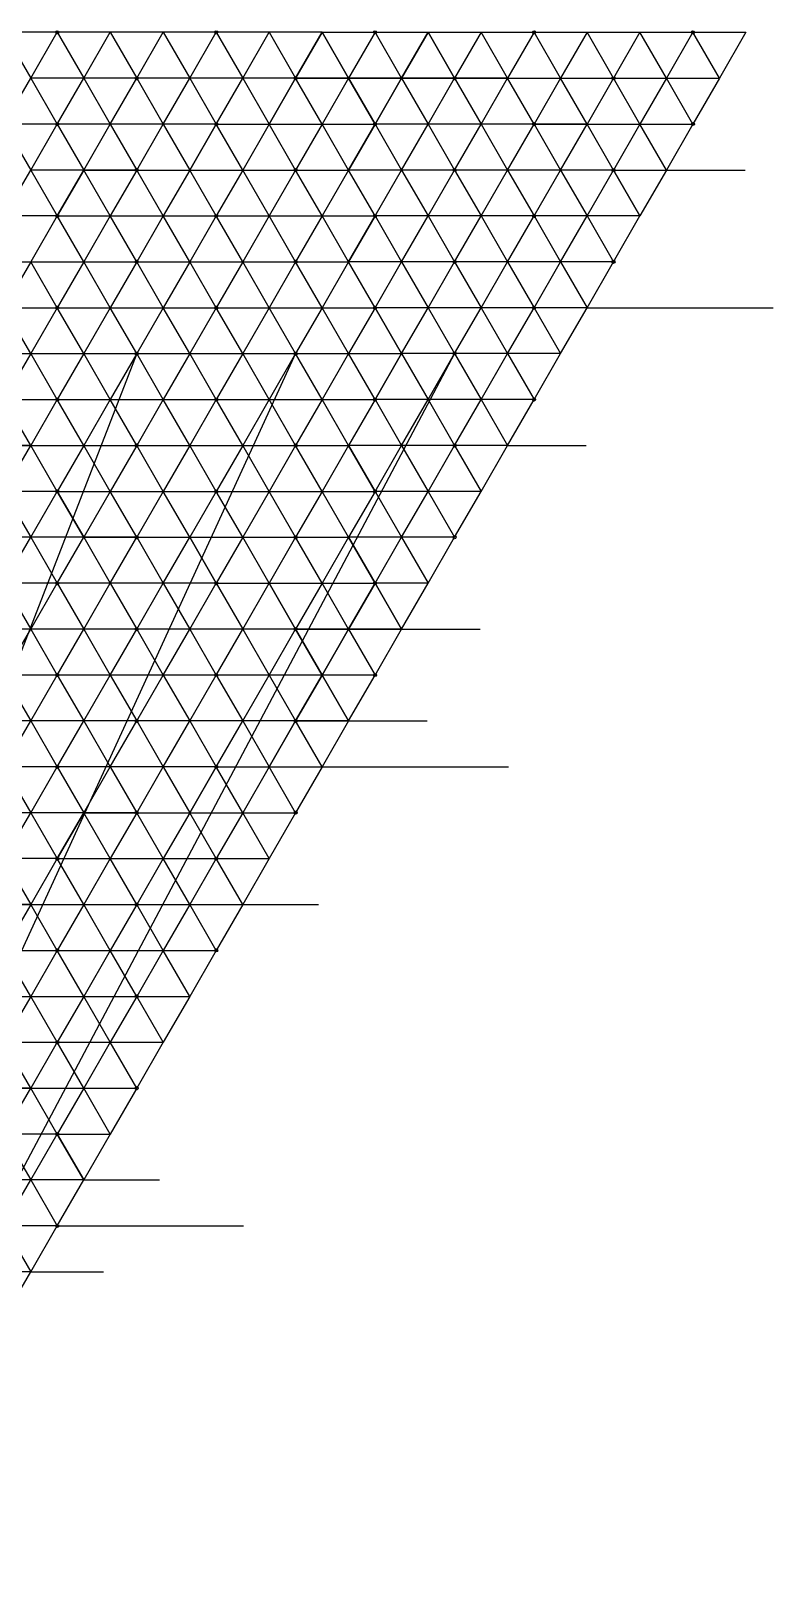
# Model space of a CAD drawing. Header units: inches. Extents: x -9 to 1883, y -44 to 1855.
# Drawn here: x 1640 to 1883, y 294 to 797 of the extents above; entities that cross this region are included whole.
import ezdxf

# ---------------------------------------------------------------- set-up
doc = ezdxf.new("R2010")
doc.units = ezdxf.units.IN
doc.header["$MEASUREMENT"] = 0
doc.layers.add('n49', color=7, linetype='Continuous')

msp = doc.modelspace()

# ---------------------------------------------------------------- linework, layer by layer
at = {"color": 3}
for p, q in [((1848.09, 751.69), (1873.78, 751.69)), ((1796.13, 661.69), (1821.81, 661.69)), ((1761.49, 601.69), (1787.17, 601.69)), ((1744.17, 571.69), (1769.85, 571.69)), ((1709.53, 511.69), (1734.33, 511.69)), ((1657.57, 421.69), (1682.37, 421.69)), ((1640.24, 391.69), (1663.99, 391.69))]:
    msp.add_line(p, q, dxfattribs=at)
at = {"color": 1}
for p, q in [((1822.11, 706.69), (1882.99, 706.69)), ((1735.51, 556.69), (1796.39, 556.69)), ((1648.91, 406.69), (1709.79, 406.69))]:
    msp.add_line(p, q, dxfattribs=at)
for points in [[(1648.91, 796.69), (1631.58, 796.69), (1640.24, 781.69)], [(1648.91, 796.69), (1657.57, 781.69), (1640.24, 781.69)], [(1648.91, 796.69), (1657.57, 781.69), (1666.23, 796.69)], [(1674.89, 781.69), (1657.57, 781.69), (1666.23, 796.69)], [(1674.89, 781.69), (1683.55, 796.69), (1666.23, 796.69)], [(1674.89, 781.69), (1683.55, 796.69), (1692.21, 781.69)], [(1700.87, 796.69), (1683.55, 796.69), (1692.21, 781.69)], [(1700.87, 796.69), (1709.53, 781.69), (1692.21, 781.69)], [(1700.87, 796.69), (1709.53, 781.69), (1718.19, 796.69)], [(1726.85, 781.69), (1709.53, 781.69), (1718.19, 796.69)], [(1726.85, 781.69), (1735.51, 796.69), (1718.19, 796.69)], [(1726.85, 781.69), (1735.51, 796.69), (1744.17, 781.69)], [(1726.85, 781.69), (1744.17, 781.69), (1735.51, 796.69)], [(1752.83, 796.69), (1744.17, 781.69), (1735.51, 796.69)], [(1752.83, 796.69), (1744.17, 781.69), (1761.49, 781.69)], [(1752.83, 796.69), (1770.15, 796.69), (1761.49, 781.69)], [(1778.81, 781.69), (1761.49, 781.69), (1770.15, 796.69)], [(1778.81, 781.69), (1770.15, 796.69), (1761.49, 781.69)], [(1778.81, 781.69), (1770.15, 796.69), (1787.47, 796.69)], [(1778.81, 781.69), (1796.13, 781.69), (1787.47, 796.69)], [(1804.79, 796.69), (1796.13, 781.69), (1787.47, 796.69)], [(1804.79, 796.69), (1796.13, 781.69), (1813.45, 781.69)], [(1804.79, 796.69), (1822.11, 796.69), (1813.45, 781.69)], [(1830.77, 781.69), (1822.11, 796.69), (1813.45, 781.69)], [(1830.77, 781.69), (1822.11, 796.69), (1839.43, 796.69)], [(1830.77, 781.69), (1848.09, 781.69), (1839.43, 796.69)], [(1856.75, 796.69), (1848.09, 781.69), (1839.43, 796.69)], [(1856.75, 796.69), (1848.09, 781.69), (1865.41, 781.69)], [(1856.75, 796.69), (1874.07, 796.69), (1865.41, 781.69)], [(1648.91, 766.69), (1631.58, 766.69), (1640.24, 781.69)], [(1648.91, 766.69), (1657.57, 781.69), (1640.24, 781.69)], [(1648.91, 766.69), (1657.57, 781.69), (1666.23, 766.69)], [(1674.89, 781.69), (1657.57, 781.69), (1666.23, 766.69)], [(1674.89, 781.69), (1683.55, 766.69), (1666.23, 766.69)], [(1674.89, 781.69), (1683.55, 766.69), (1692.21, 781.69)], [(1700.87, 766.69), (1683.55, 766.69), (1692.21, 781.69)], [(1700.87, 766.69), (1709.53, 781.69), (1692.21, 781.69)], [(1726.85, 781.69), (1709.53, 781.69), (1718.19, 766.69)], [(1726.85, 781.69), (1718.19, 766.69), (1735.51, 766.69)], [(1726.85, 781.69), (1744.17, 781.69), (1735.51, 766.69)], [(1752.83, 766.69), (1744.17, 781.69), (1735.51, 766.69)], [(1752.83, 766.69), (1761.49, 781.69), (1744.17, 781.69)], [(1752.83, 766.69), (1744.17, 781.69), (1761.49, 781.69)], [(1752.83, 766.69), (1761.49, 781.69), (1770.15, 766.69)], [(1778.81, 781.69), (1761.49, 781.69), (1770.15, 766.69)], [(1778.81, 781.69), (1787.47, 766.69), (1770.15, 766.69)], [(1778.81, 781.69), (1787.47, 766.69), (1796.13, 781.69)], [(1804.79, 766.69), (1796.13, 781.69), (1813.45, 781.69)], [(1804.79, 766.69), (1822.11, 766.69), (1813.45, 781.69)], [(1830.77, 781.69), (1822.11, 766.69), (1813.45, 781.69)], [(1830.77, 781.69), (1822.11, 766.69), (1839.43, 766.69)], [(1830.77, 781.69), (1848.09, 781.69), (1839.43, 766.69)], [(1856.75, 766.69), (1848.09, 781.69), (1839.43, 766.69)], [(1856.75, 766.69), (1848.09, 781.69), (1865.41, 781.69)], [(1648.91, 766.69), (1631.58, 766.69), (1640.24, 751.69)], [(1648.91, 766.69), (1657.57, 751.69), (1640.24, 751.69)], [(1648.91, 766.69), (1657.57, 751.69), (1666.23, 766.69)], [(1674.89, 751.69), (1657.57, 751.69), (1666.23, 766.69)], [(1674.89, 751.69), (1683.55, 766.69), (1666.23, 766.69)], [(1700.87, 766.69), (1683.55, 766.69), (1692.21, 751.69)], [(1700.87, 766.69), (1692.21, 751.69), (1709.53, 751.69)], [(1700.87, 766.69), (1718.19, 766.69), (1709.53, 751.69)], [(1726.85, 751.69), (1718.19, 766.69), (1709.53, 751.69)], [(1726.85, 751.69), (1718.19, 766.69), (1735.51, 766.69)], [(1726.85, 751.69), (1744.17, 751.69), (1735.51, 766.69)], [(1752.83, 766.69), (1744.17, 751.69), (1735.51, 766.69)], [(1752.83, 766.69), (1761.49, 751.69), (1744.17, 751.69)], [(1752.83, 766.69), (1761.49, 751.69), (1770.15, 766.69)], [(1778.81, 751.69), (1761.49, 751.69), (1770.15, 766.69)], [(1778.81, 751.69), (1787.47, 766.69), (1770.15, 766.69)], [(1778.81, 751.69), (1787.47, 766.69), (1796.13, 751.69)], [(1804.79, 766.69), (1787.47, 766.69), (1796.13, 751.69)], [(1804.79, 766.69), (1813.45, 751.69), (1796.13, 751.69)], [(1804.79, 766.69), (1813.45, 751.69), (1822.11, 766.69)], [(1830.77, 751.69), (1822.11, 766.69), (1839.43, 766.69)], [(1830.77, 751.69), (1848.09, 751.69), (1839.43, 766.69)], [(1856.75, 766.69), (1848.09, 751.69), (1839.43, 766.69)], [(1648.91, 736.69), (1631.58, 736.69), (1640.24, 751.69)], [(1648.91, 736.69), (1657.57, 751.69), (1640.24, 751.69)], [(1648.91, 736.69), (1666.23, 736.69), (1657.57, 751.69)], [(1674.89, 751.69), (1666.23, 736.69), (1657.57, 751.69)], [(1674.89, 751.69), (1666.23, 736.69), (1683.55, 736.69)], [(1674.89, 751.69), (1692.21, 751.69), (1683.55, 736.69)], [(1700.87, 736.69), (1692.21, 751.69), (1683.55, 736.69)], [(1700.87, 736.69), (1692.21, 751.69), (1709.53, 751.69)], [(1700.87, 736.69), (1718.19, 736.69), (1709.53, 751.69)], [(1726.85, 751.69), (1718.19, 736.69), (1709.53, 751.69)], [(1726.85, 751.69), (1718.19, 736.69), (1735.51, 736.69)], [(1726.85, 751.69), (1744.17, 751.69), (1735.51, 736.69)], [(1752.83, 736.69), (1744.17, 751.69), (1735.51, 736.69)], [(1752.83, 736.69), (1761.49, 751.69), (1770.15, 736.69)], [(1778.81, 751.69), (1761.49, 751.69), (1770.15, 736.69)], [(1778.81, 751.69), (1787.47, 736.69), (1770.15, 736.69)], [(1778.81, 751.69), (1787.47, 736.69), (1796.13, 751.69)], [(1804.79, 736.69), (1787.47, 736.69), (1796.13, 751.69)], [(1804.79, 736.69), (1813.45, 751.69), (1796.13, 751.69)], [(1804.79, 736.69), (1813.45, 751.69), (1822.11, 736.69)], [(1830.77, 751.69), (1813.45, 751.69), (1822.11, 736.69)], [(1830.77, 751.69), (1839.43, 736.69), (1822.11, 736.69)], [(1830.77, 751.69), (1848.09, 751.69), (1839.43, 736.69)], [(1648.91, 736.69), (1640.24, 721.69), (1657.57, 721.69)], [(1648.91, 736.69), (1666.23, 736.69), (1657.57, 721.69)], [(1674.89, 721.69), (1666.23, 736.69), (1657.57, 721.69)], [(1674.89, 721.69), (1666.23, 736.69), (1683.55, 736.69)], [(1674.89, 721.69), (1692.21, 721.69), (1683.55, 736.69)], [(1700.87, 736.69), (1692.21, 721.69), (1683.55, 736.69)], [(1700.87, 736.69), (1692.21, 721.69), (1709.53, 721.69)], [(1700.87, 736.69), (1718.19, 736.69), (1709.53, 721.69)], [(1726.85, 721.69), (1718.19, 736.69), (1709.53, 721.69)], [(1726.85, 721.69), (1718.19, 736.69), (1735.51, 736.69)], [(1726.85, 721.69), (1744.17, 721.69), (1735.51, 736.69)], [(1752.83, 736.69), (1744.17, 721.69), (1735.51, 736.69)], [(1752.83, 736.69), (1761.49, 721.69), (1744.17, 721.69)], [(1752.83, 736.69), (1761.49, 721.69), (1770.15, 736.69)], [(1778.81, 721.69), (1761.49, 721.69), (1770.15, 736.69)], [(1778.81, 721.69), (1787.47, 736.69), (1770.15, 736.69)], [(1778.81, 721.69), (1787.47, 736.69), (1796.13, 721.69)], [(1804.79, 736.69), (1787.47, 736.69), (1796.13, 721.69)], [(1804.79, 736.69), (1813.45, 721.69), (1796.13, 721.69)], [(1804.79, 736.69), (1813.45, 721.69), (1822.11, 736.69)], [(1830.77, 721.69), (1813.45, 721.69), (1822.11, 736.69)], [(1830.77, 721.69), (1839.43, 736.69), (1822.11, 736.69)], [(1622.92, 721.69), (1640.24, 721.69), (1631.58, 706.69)], [(1648.91, 706.69), (1640.24, 721.69), (1631.58, 706.69)], [(1648.91, 706.69), (1640.24, 721.69), (1657.57, 721.69)], [(1648.91, 706.69), (1666.23, 706.69), (1657.57, 721.69)], [(1674.89, 721.69), (1666.23, 706.69), (1657.57, 721.69)], [(1674.89, 721.69), (1666.23, 706.69), (1683.55, 706.69)], [(1674.89, 721.69), (1692.21, 721.69), (1683.55, 706.69)], [(1700.87, 706.69), (1692.21, 721.69), (1683.55, 706.69)], [(1700.87, 706.69), (1692.21, 721.69), (1709.53, 721.69)], [(1700.87, 706.69), (1718.19, 706.69), (1709.53, 721.69)], [(1726.85, 721.69), (1718.19, 706.69), (1709.53, 721.69)], [(1726.85, 721.69), (1718.19, 706.69), (1735.51, 706.69)], [(1726.85, 721.69), (1744.17, 721.69), (1735.51, 706.69)], [(1752.83, 706.69), (1744.17, 721.69), (1735.51, 706.69)], [(1752.83, 706.69), (1761.49, 721.69), (1770.15, 706.69)], [(1778.81, 721.69), (1761.49, 721.69), (1770.15, 706.69)], [(1778.81, 721.69), (1787.47, 706.69), (1770.15, 706.69)], [(1778.81, 721.69), (1787.47, 706.69), (1796.13, 721.69)], [(1804.79, 706.69), (1787.47, 706.69), (1796.13, 721.69)], [(1804.79, 706.69), (1813.45, 721.69), (1796.13, 721.69)], [(1804.79, 706.69), (1813.45, 721.69), (1822.11, 706.69)], [(1830.77, 721.69), (1813.45, 721.69), (1822.11, 706.69)], [(1622.92, 691.69), (1640.24, 691.69), (1631.58, 706.69)], [(1648.91, 706.69), (1640.24, 691.69), (1631.58, 706.69)], [(1648.91, 706.69), (1640.24, 691.69), (1657.57, 691.69)], [(1648.91, 706.69), (1666.23, 706.69), (1657.57, 691.69)], [(1674.89, 691.69), (1666.23, 706.69), (1657.57, 691.69)], [(1674.89, 691.69), (1666.23, 706.69), (1683.55, 706.69)], [(1674.89, 691.69), (1692.21, 691.69), (1683.55, 706.69)], [(1700.87, 706.69), (1692.21, 691.69), (1683.55, 706.69)], [(1700.87, 706.69), (1692.21, 691.69), (1709.53, 691.69)], [(1700.87, 706.69), (1718.19, 706.69), (1709.53, 691.69)], [(1726.85, 691.69), (1718.19, 706.69), (1709.53, 691.69)], [(1726.85, 691.69), (1718.19, 706.69), (1735.51, 706.69)], [(1726.85, 691.69), (1744.17, 691.69), (1735.51, 706.69)], [(1752.83, 706.69), (1744.17, 691.69), (1735.51, 706.69)], [(1752.83, 706.69), (1744.17, 691.69), (1761.49, 691.69)], [(1752.83, 706.69), (1761.49, 691.69), (1770.15, 706.69)], [(1778.81, 691.69), (1761.49, 691.69), (1770.15, 706.69)], [(1778.81, 691.69), (1787.47, 706.69), (1770.15, 706.69)], [(1778.81, 691.69), (1787.47, 706.69), (1796.13, 691.69)], [(1804.79, 706.69), (1787.47, 706.69), (1796.13, 691.69)], [(1804.79, 706.69), (1813.45, 691.69), (1796.13, 691.69)], [(1804.79, 706.69), (1813.45, 691.69), (1822.11, 706.69)], [(1622.92, 691.69), (1640.24, 691.69), (1631.58, 676.69)], [(1648.91, 676.69), (1640.24, 691.69), (1631.58, 676.69)], [(1648.91, 676.69), (1640.24, 691.69), (1657.57, 691.69)], [(1648.91, 676.69), (1666.23, 676.69), (1657.57, 691.69)], [(1674.89, 691.69), (1666.23, 676.69), (1657.57, 691.69)], [(1674.89, 691.69), (1666.23, 676.69), (1683.55, 676.69)], [(1674.89, 691.69), (1692.21, 691.69), (1683.55, 676.69)], [(1700.87, 676.69), (1692.21, 691.69), (1683.55, 676.69)], [(1700.87, 676.69), (1692.21, 691.69), (1709.53, 691.69)], [(1700.87, 676.69), (1718.19, 676.69), (1709.53, 691.69)], [(1726.85, 691.69), (1718.19, 676.69), (1709.53, 691.69)], [(1726.85, 691.69), (1718.19, 676.69), (1735.51, 676.69)], [(1726.85, 691.69), (1744.17, 691.69), (1735.51, 676.69)], [(1752.83, 676.69), (1744.17, 691.69), (1735.51, 676.69)], [(1752.83, 676.69), (1744.17, 691.69), (1761.49, 691.69)], [(1752.83, 676.69), (1761.49, 691.69), (1770.15, 676.69)], [(1778.81, 691.69), (1761.49, 691.69), (1770.15, 676.69)], [(1778.81, 691.69), (1787.47, 676.69), (1770.15, 676.69)], [(1778.81, 691.69), (1787.47, 676.69), (1796.13, 691.69)], [(1804.79, 676.69), (1787.47, 676.69), (1796.13, 691.69)], [(1804.79, 676.69), (1813.45, 691.69), (1796.13, 691.69)], [(1622.92, 661.69), (1640.24, 661.69), (1631.58, 676.69)], [(1648.91, 676.69), (1640.24, 661.69), (1631.58, 676.69)], [(1648.91, 676.69), (1640.24, 661.69), (1657.57, 661.69)], [(1648.91, 676.69), (1666.23, 676.69), (1657.57, 661.69)], [(1674.89, 661.69), (1666.23, 676.69), (1657.57, 661.69)], [(1674.89, 661.69), (1666.23, 676.69), (1683.55, 676.69)], [(1674.89, 661.69), (1692.21, 661.69), (1683.55, 676.69)], [(1700.87, 676.69), (1692.21, 661.69), (1683.55, 676.69)], [(1700.87, 676.69), (1692.21, 661.69), (1709.53, 661.69)], [(1700.87, 676.69), (1718.19, 676.69), (1709.53, 661.69)], [(1726.85, 661.69), (1718.19, 676.69), (1709.53, 661.69)], [(1726.85, 661.69), (1718.19, 676.69), (1735.51, 676.69)], [(1726.85, 661.69), (1744.17, 661.69), (1735.51, 676.69)], [(1752.83, 676.69), (1744.17, 661.69), (1735.51, 676.69)], [(1752.83, 676.69), (1761.49, 661.69), (1770.15, 676.69)], [(1778.81, 661.69), (1761.49, 661.69), (1770.15, 676.69)], [(1778.81, 661.69), (1787.47, 676.69), (1770.15, 676.69)], [(1778.81, 661.69), (1787.47, 676.69), (1796.13, 661.69)], [(1804.79, 676.69), (1787.47, 676.69), (1796.13, 661.69)], [(1622.92, 661.69), (1631.58, 646.69), (1640.24, 661.69)], [(1648.91, 646.69), (1640.24, 661.69), (1657.57, 661.69)], [(1648.91, 646.69), (1666.23, 646.69), (1657.57, 661.69)], [(1674.89, 661.69), (1666.23, 646.69), (1657.57, 661.69)], [(1674.89, 661.69), (1666.23, 646.69), (1683.55, 646.69)], [(1674.89, 661.69), (1692.21, 661.69), (1683.55, 646.69)], [(1700.87, 646.69), (1692.21, 661.69), (1683.55, 646.69)], [(1700.87, 646.69), (1692.21, 661.69), (1709.53, 661.69)], [(1700.87, 646.69), (1718.19, 646.69), (1709.53, 661.69)], [(1726.85, 661.69), (1718.19, 646.69), (1709.53, 661.69)], [(1726.85, 661.69), (1718.19, 646.69), (1735.51, 646.69)], [(1726.85, 661.69), (1744.17, 661.69), (1735.51, 646.69)], [(1752.83, 646.69), (1744.17, 661.69), (1735.51, 646.69)], [(1752.83, 646.69), (1761.49, 661.69), (1744.17, 661.69)], [(1752.83, 646.69), (1761.49, 661.69), (1770.15, 646.69)], [(1778.81, 661.69), (1761.49, 661.69), (1770.15, 646.69)], [(1778.81, 661.69), (1787.47, 646.69), (1770.15, 646.69)], [(1778.81, 661.69), (1787.47, 646.69), (1796.13, 661.69)], [(1622.92, 631.69), (1631.58, 646.69), (1640.24, 631.69)], [(1648.91, 646.69), (1631.58, 646.69), (1640.24, 631.69)], [(1648.91, 646.69), (1657.57, 631.69), (1640.24, 631.69)], [(1648.91, 646.69), (1666.23, 646.69), (1657.57, 631.69)], [(1674.89, 631.69), (1666.23, 646.69), (1657.57, 631.69)], [(1674.89, 631.69), (1666.23, 646.69), (1683.55, 646.69)], [(1674.89, 631.69), (1692.21, 631.69), (1683.55, 646.69)], [(1700.87, 646.69), (1692.21, 631.69), (1683.55, 646.69)], [(1700.87, 646.69), (1692.21, 631.69), (1709.53, 631.69)], [(1700.87, 646.69), (1718.19, 646.69), (1709.53, 631.69)], [(1726.85, 631.69), (1718.19, 646.69), (1709.53, 631.69)], [(1726.85, 631.69), (1718.19, 646.69), (1735.51, 646.69)], [(1726.85, 631.69), (1744.17, 631.69), (1735.51, 646.69)], [(1752.83, 646.69), (1744.17, 631.69), (1735.51, 646.69)], [(1752.83, 646.69), (1761.49, 631.69), (1770.15, 646.69)], [(1778.81, 631.69), (1761.49, 631.69), (1770.15, 646.69)], [(1778.81, 631.69), (1787.47, 646.69), (1770.15, 646.69)], [(1622.92, 631.69), (1631.58, 616.69), (1640.24, 631.69)], [(1648.91, 616.69), (1631.58, 616.69), (1640.24, 631.69)], [(1648.91, 616.69), (1657.57, 631.69), (1640.24, 631.69)], [(1648.91, 616.69), (1657.57, 631.69), (1666.23, 616.69)], [(1674.89, 631.69), (1657.57, 631.69), (1666.23, 616.69)], [(1674.89, 631.69), (1683.55, 616.69), (1666.23, 616.69)], [(1700.87, 616.69), (1683.55, 616.69), (1692.21, 631.69)], [(1700.87, 616.69), (1692.21, 631.69), (1709.53, 631.69)], [(1700.87, 616.69), (1718.19, 616.69), (1709.53, 631.69)], [(1726.85, 631.69), (1718.19, 616.69), (1709.53, 631.69)], [(1726.85, 631.69), (1718.19, 616.69), (1735.51, 616.69)], [(1726.85, 631.69), (1744.17, 631.69), (1735.51, 616.69)], [(1752.83, 616.69), (1744.17, 631.69), (1735.51, 616.69)], [(1752.83, 616.69), (1761.49, 631.69), (1744.17, 631.69)], [(1752.83, 616.69), (1761.49, 631.69), (1770.15, 616.69)], [(1778.81, 631.69), (1761.49, 631.69), (1770.15, 616.69)], [(1622.92, 601.69), (1631.58, 616.69), (1640.24, 601.69)], [(1648.91, 616.69), (1631.58, 616.69), (1640.24, 601.69)], [(1648.91, 616.69), (1657.57, 601.69), (1640.24, 601.69)], [(1648.91, 616.69), (1657.57, 601.69), (1666.23, 616.69)], [(1674.89, 601.69), (1657.57, 601.69), (1666.23, 616.69)], [(1674.89, 601.69), (1683.55, 616.69), (1666.23, 616.69)], [(1674.89, 601.69), (1683.55, 616.69), (1692.21, 601.69)], [(1700.87, 616.69), (1683.55, 616.69), (1692.21, 601.69)], [(1700.87, 616.69), (1709.53, 601.69), (1692.21, 601.69)], [(1726.85, 601.69), (1709.53, 601.69), (1718.19, 616.69)], [(1726.85, 601.69), (1718.19, 616.69), (1735.51, 616.69)], [(1726.85, 601.69), (1744.17, 601.69), (1735.51, 616.69)], [(1752.83, 616.69), (1744.17, 601.69), (1735.51, 616.69)], [(1752.83, 616.69), (1761.49, 601.69), (1744.17, 601.69)], [(1752.83, 616.69), (1744.17, 601.69), (1761.49, 601.69)], [(1752.83, 616.69), (1761.49, 601.69), (1770.15, 616.69)], [(1622.92, 601.69), (1631.58, 586.69), (1640.24, 601.69)], [(1648.91, 586.69), (1631.58, 586.69), (1640.24, 601.69)], [(1648.91, 586.69), (1657.57, 601.69), (1640.24, 601.69)], [(1648.91, 586.69), (1657.57, 601.69), (1666.23, 586.69)], [(1674.89, 601.69), (1657.57, 601.69), (1666.23, 586.69)], [(1674.89, 601.69), (1683.55, 586.69), (1666.23, 586.69)], [(1674.89, 601.69), (1683.55, 586.69), (1692.21, 601.69)], [(1700.87, 586.69), (1683.55, 586.69), (1692.21, 601.69)], [(1700.87, 586.69), (1709.53, 601.69), (1692.21, 601.69)], [(1700.87, 586.69), (1709.53, 601.69), (1718.19, 586.69)], [(1726.85, 601.69), (1709.53, 601.69), (1718.19, 586.69)], [(1726.85, 601.69), (1735.51, 586.69), (1718.19, 586.69)], [(1726.85, 601.69), (1735.51, 586.69), (1744.17, 601.69)], [(1726.85, 601.69), (1744.17, 601.69), (1735.51, 586.69)], [(1752.83, 586.69), (1735.51, 586.69), (1744.17, 601.69)], [(1752.83, 586.69), (1761.49, 601.69), (1744.17, 601.69)], [(1622.92, 571.69), (1631.58, 586.69), (1640.24, 571.69)], [(1648.91, 586.69), (1631.58, 586.69), (1640.24, 571.69)], [(1648.91, 586.69), (1657.57, 571.69), (1640.24, 571.69)], [(1648.91, 586.69), (1657.57, 571.69), (1666.23, 586.69)], [(1674.89, 571.69), (1657.57, 571.69), (1666.23, 586.69)], [(1674.89, 571.69), (1683.55, 586.69), (1666.23, 586.69)], [(1674.89, 571.69), (1683.55, 586.69), (1692.21, 571.69)], [(1700.87, 586.69), (1683.55, 586.69), (1692.21, 571.69)], [(1700.87, 586.69), (1709.53, 571.69), (1692.21, 571.69)], [(1700.87, 586.69), (1709.53, 571.69), (1718.19, 586.69)], [(1726.85, 571.69), (1709.53, 571.69), (1718.19, 586.69)], [(1726.85, 571.69), (1735.51, 586.69), (1718.19, 586.69)], [(1726.85, 571.69), (1735.51, 586.69), (1744.17, 571.69)], [(1726.85, 571.69), (1744.17, 571.69), (1735.51, 586.69)], [(1752.83, 586.69), (1735.51, 586.69), (1744.17, 571.69)], [(1622.92, 571.69), (1631.58, 556.69), (1640.24, 571.69)], [(1648.91, 556.69), (1631.58, 556.69), (1640.24, 571.69)], [(1648.91, 556.69), (1657.57, 571.69), (1640.24, 571.69)], [(1648.91, 556.69), (1657.57, 571.69), (1666.23, 556.69)], [(1674.89, 571.69), (1657.57, 571.69), (1666.23, 556.69)], [(1674.89, 571.69), (1683.55, 556.69), (1666.23, 556.69)], [(1674.89, 571.69), (1683.55, 556.69), (1692.21, 571.69)], [(1700.87, 556.69), (1683.55, 556.69), (1692.21, 571.69)], [(1700.87, 556.69), (1709.53, 571.69), (1692.21, 571.69)], [(1726.85, 571.69), (1709.53, 571.69), (1718.19, 556.69)], [(1726.85, 571.69), (1718.19, 556.69), (1735.51, 556.69)], [(1726.85, 571.69), (1744.17, 571.69), (1735.51, 556.69)], [(1622.92, 541.69), (1631.58, 556.69), (1640.24, 541.69)], [(1648.91, 556.69), (1631.58, 556.69), (1640.24, 541.69)], [(1648.91, 556.69), (1657.57, 541.69), (1640.24, 541.69)], [(1648.91, 556.69), (1657.57, 541.69), (1666.23, 556.69)], [(1674.89, 541.69), (1657.57, 541.69), (1666.23, 556.69)], [(1674.89, 541.69), (1683.55, 556.69), (1666.23, 556.69)], [(1700.87, 556.69), (1683.55, 556.69), (1692.21, 541.69)], [(1700.87, 556.69), (1692.21, 541.69), (1709.53, 541.69)], [(1700.87, 556.69), (1718.19, 556.69), (1709.53, 541.69)], [(1726.85, 541.69), (1718.19, 556.69), (1709.53, 541.69)], [(1726.85, 541.69), (1718.19, 556.69), (1735.51, 556.69)], [(1622.92, 541.69), (1631.58, 526.69), (1640.24, 541.69)], [(1648.91, 526.69), (1631.58, 526.69), (1640.24, 541.69)], [(1648.91, 526.69), (1657.57, 541.69), (1640.24, 541.69)], [(1648.91, 526.69), (1666.23, 526.69), (1657.57, 541.69)], [(1674.89, 541.69), (1666.23, 526.69), (1657.57, 541.69)], [(1674.89, 541.69), (1666.23, 526.69), (1683.55, 526.69)], [(1674.89, 541.69), (1692.21, 541.69), (1683.55, 526.69)], [(1700.87, 526.69), (1692.21, 541.69), (1683.55, 526.69)], [(1700.87, 526.69), (1692.21, 541.69), (1709.53, 541.69)], [(1700.87, 526.69), (1718.19, 526.69), (1709.53, 541.69)], [(1726.85, 541.69), (1718.19, 526.69), (1709.53, 541.69)], [(1622.92, 511.69), (1631.58, 526.69), (1640.24, 511.69)], [(1648.91, 526.69), (1640.24, 511.69), (1657.57, 511.69)], [(1648.91, 526.69), (1666.23, 526.69), (1657.57, 511.69)], [(1674.89, 511.69), (1666.23, 526.69), (1657.57, 511.69)], [(1674.89, 511.69), (1666.23, 526.69), (1683.55, 526.69)], [(1674.89, 511.69), (1692.21, 511.69), (1683.55, 526.69)], [(1700.87, 526.69), (1692.21, 511.69), (1683.55, 526.69)], [(1700.87, 526.69), (1692.21, 511.69), (1709.53, 511.69)], [(1700.87, 526.69), (1718.19, 526.69), (1709.53, 511.69)], [(1622.92, 511.69), (1640.24, 511.69), (1631.58, 496.69)], [(1648.91, 496.69), (1640.24, 511.69), (1631.58, 496.69)], [(1648.91, 496.69), (1640.24, 511.69), (1657.57, 511.69)], [(1648.91, 496.69), (1666.23, 496.69), (1657.57, 511.69)], [(1674.89, 511.69), (1666.23, 496.69), (1657.57, 511.69)], [(1674.89, 511.69), (1666.23, 496.69), (1683.55, 496.69)], [(1674.89, 511.69), (1692.21, 511.69), (1683.55, 496.69)], [(1700.87, 496.69), (1692.21, 511.69), (1683.55, 496.69)], [(1700.87, 496.69), (1692.21, 511.69), (1709.53, 511.69)], [(1622.92, 481.69), (1640.24, 481.69), (1631.58, 496.69)], [(1648.91, 496.69), (1640.24, 481.69), (1631.58, 496.69)], [(1648.91, 496.69), (1640.24, 481.69), (1657.57, 481.69)], [(1648.91, 496.69), (1666.23, 496.69), (1657.57, 481.69)], [(1674.89, 481.69), (1666.23, 496.69), (1657.57, 481.69)], [(1674.89, 481.69), (1666.23, 496.69), (1683.55, 496.69)], [(1674.89, 481.69), (1692.21, 481.69), (1683.55, 496.69)], [(1700.87, 496.69), (1692.21, 481.69), (1683.55, 496.69)], [(1622.92, 481.69), (1640.24, 481.69), (1631.58, 466.69)], [(1648.91, 466.69), (1640.24, 481.69), (1631.58, 466.69)], [(1648.91, 466.69), (1640.24, 481.69), (1657.57, 481.69)], [(1648.91, 466.69), (1666.23, 466.69), (1657.57, 481.69)], [(1674.89, 481.69), (1666.23, 466.69), (1657.57, 481.69)], [(1674.89, 481.69), (1666.23, 466.69), (1683.55, 466.69)], [(1674.89, 481.69), (1692.21, 481.69), (1683.55, 466.69)], [(1622.92, 451.69), (1640.24, 451.69), (1631.58, 466.69)], [(1648.91, 466.69), (1640.24, 451.69), (1631.58, 466.69)], [(1648.91, 466.69), (1640.24, 451.69), (1657.57, 451.69)], [(1648.91, 466.69), (1666.23, 466.69), (1657.57, 451.69)], [(1674.89, 451.69), (1666.23, 466.69), (1657.57, 451.69)], [(1674.89, 451.69), (1666.23, 466.69), (1683.55, 466.69)], [(1622.92, 451.69), (1631.58, 436.69), (1640.24, 451.69)], [(1648.91, 436.69), (1640.24, 451.69), (1657.57, 451.69)], [(1648.91, 436.69), (1666.23, 436.69), (1657.57, 451.69)], [(1674.89, 451.69), (1666.23, 436.69), (1657.57, 451.69)], [(1622.92, 421.69), (1631.58, 436.69), (1640.24, 421.69)], [(1648.91, 436.69), (1631.58, 436.69), (1640.24, 421.69)], [(1648.91, 436.69), (1657.57, 421.69), (1640.24, 421.69)], [(1648.91, 436.69), (1666.23, 436.69), (1657.57, 421.69)], [(1622.92, 421.69), (1631.58, 406.69), (1640.24, 421.69)], [(1648.91, 406.69), (1631.58, 406.69), (1640.24, 421.69)], [(1648.91, 406.69), (1657.57, 421.69), (1640.24, 421.69)], [(1622.92, 391.69), (1631.58, 406.69), (1640.24, 391.69)], [(1648.91, 406.69), (1631.58, 406.69), (1640.24, 391.69)], [(1622.92, 391.69), (1631.58, 376.69), (1640.24, 391.69)]]:
    msp.add_lwpolyline(points, close=True)
at = {"color": 240, "true_color": 0xed1f24}
for centre in [(1648.91, 796.69), (1648.91, 796.69), (1648.91, 796.69), (1700.87, 796.69), (1700.87, 796.69), (1700.87, 796.69), (1752.83, 796.69), (1752.83, 796.69), (1752.83, 796.69), (1804.79, 796.69), (1804.79, 796.69), (1804.79, 796.69), (1856.75, 796.69), (1856.75, 796.69), (1856.75, 796.69), (1674.89, 781.69), (1674.89, 781.69), (1674.89, 781.69), (1674.89, 781.69), (1674.89, 781.69), (1674.89, 781.69), (1726.85, 781.69), (1726.85, 781.69), (1726.85, 781.69), (1726.85, 781.69), (1726.85, 781.69), (1726.85, 781.69), (1726.85, 781.69), (1778.81, 781.69), (1778.81, 781.69), (1778.81, 781.69), (1778.81, 781.69), (1778.81, 781.69), (1778.81, 781.69), (1778.81, 781.69), (1830.77, 781.69), (1830.77, 781.69), (1830.77, 781.69), (1830.77, 781.69), (1830.77, 781.69), (1830.77, 781.69), (1648.91, 766.69), (1648.91, 766.69), (1648.91, 766.69), (1648.91, 766.69), (1648.91, 766.69), (1648.91, 766.69), (1700.87, 766.69), (1700.87, 766.69), (1700.87, 766.69), (1700.87, 766.69), (1700.87, 766.69), (1752.83, 766.69), (1752.83, 766.69), (1752.83, 766.69), (1752.83, 766.69), (1752.83, 766.69), (1752.83, 766.69), (1752.83, 766.69), (1804.79, 766.69), (1804.79, 766.69), (1804.79, 766.69), (1804.79, 766.69), (1804.79, 766.69), (1856.75, 766.69), (1856.75, 766.69), (1856.75, 766.69), (1674.89, 751.69), (1674.89, 751.69), (1674.89, 751.69), (1674.89, 751.69), (1674.89, 751.69), (1726.85, 751.69), (1726.85, 751.69), (1726.85, 751.69), (1726.85, 751.69), (1726.85, 751.69), (1726.85, 751.69), (1778.81, 751.69), (1778.81, 751.69), (1778.81, 751.69), (1778.81, 751.69), (1778.81, 751.69), (1778.81, 751.69), (1830.77, 751.69), (1830.77, 751.69), (1830.77, 751.69), (1830.77, 751.69), (1830.77, 751.69), (1648.91, 736.69), (1648.91, 736.69), (1648.91, 736.69), (1648.91, 736.69), (1648.91, 736.69), (1700.87, 736.69), (1700.87, 736.69), (1700.87, 736.69), (1700.87, 736.69), (1700.87, 736.69), (1700.87, 736.69), (1752.83, 736.69), (1752.83, 736.69), (1752.83, 736.69), (1752.83, 736.69), (1752.83, 736.69), (1804.79, 736.69), (1804.79, 736.69), (1804.79, 736.69), (1804.79, 736.69), (1804.79, 736.69), (1804.79, 736.69), (1674.89, 721.69), (1674.89, 721.69), (1674.89, 721.69), (1674.89, 721.69), (1674.89, 721.69), (1674.89, 721.69), (1726.85, 721.69), (1726.85, 721.69), (1726.85, 721.69), (1726.85, 721.69), (1726.85, 721.69), (1726.85, 721.69), (1778.81, 721.69), (1778.81, 721.69), (1778.81, 721.69), (1778.81, 721.69), (1778.81, 721.69), (1778.81, 721.69), (1830.77, 721.69), (1830.77, 721.69), (1830.77, 721.69), (1648.91, 706.69), (1648.91, 706.69), (1648.91, 706.69), (1648.91, 706.69), (1648.91, 706.69), (1648.91, 706.69), (1700.87, 706.69), (1700.87, 706.69), (1700.87, 706.69), (1700.87, 706.69), (1700.87, 706.69), (1700.87, 706.69), (1752.83, 706.69), (1752.83, 706.69), (1752.83, 706.69), (1752.83, 706.69), (1752.83, 706.69), (1804.79, 706.69), (1804.79, 706.69), (1804.79, 706.69), (1804.79, 706.69), (1804.79, 706.69), (1804.79, 706.69), (1674.89, 691.69), (1674.89, 691.69), (1674.89, 691.69), (1674.89, 691.69), (1674.89, 691.69), (1674.89, 691.69), (1726.85, 691.69), (1726.85, 691.69), (1726.85, 691.69), (1726.85, 691.69), (1726.85, 691.69), (1726.85, 691.69), (1778.81, 691.69), (1778.81, 691.69), (1778.81, 691.69), (1778.81, 691.69), (1778.81, 691.69), (1778.81, 691.69), (1648.91, 676.69), (1648.91, 676.69), (1648.91, 676.69), (1648.91, 676.69), (1648.91, 676.69), (1648.91, 676.69), (1700.87, 676.69), (1700.87, 676.69), (1700.87, 676.69), (1700.87, 676.69), (1700.87, 676.69), (1700.87, 676.69), (1752.83, 676.69), (1752.83, 676.69), (1752.83, 676.69), (1752.83, 676.69), (1752.83, 676.69), (1804.79, 676.69), (1804.79, 676.69), (1804.79, 676.69), (1674.89, 661.69), (1674.89, 661.69), (1674.89, 661.69), (1674.89, 661.69), (1674.89, 661.69), (1674.89, 661.69), (1726.85, 661.69), (1726.85, 661.69), (1726.85, 661.69), (1726.85, 661.69), (1726.85, 661.69), (1726.85, 661.69), (1778.81, 661.69), (1778.81, 661.69), (1778.81, 661.69), (1778.81, 661.69), (1778.81, 661.69), (1778.81, 661.69), (1648.91, 646.69), (1648.91, 646.69), (1648.91, 646.69), (1648.91, 646.69), (1648.91, 646.69), (1700.87, 646.69), (1700.87, 646.69), (1700.87, 646.69), (1700.87, 646.69), (1700.87, 646.69), (1700.87, 646.69), (1752.83, 646.69), (1752.83, 646.69), (1752.83, 646.69), (1752.83, 646.69), (1752.83, 646.69), (1674.89, 631.69), (1674.89, 631.69), (1674.89, 631.69), (1674.89, 631.69), (1674.89, 631.69), (1726.85, 631.69), (1726.85, 631.69), (1726.85, 631.69), (1726.85, 631.69), (1726.85, 631.69), (1726.85, 631.69), (1778.81, 631.69), (1778.81, 631.69), (1778.81, 631.69), (1648.91, 616.69), (1648.91, 616.69), (1648.91, 616.69), (1648.91, 616.69), (1648.91, 616.69), (1648.91, 616.69), (1700.87, 616.69), (1700.87, 616.69), (1700.87, 616.69), (1700.87, 616.69), (1700.87, 616.69), (1752.83, 616.69), (1752.83, 616.69), (1752.83, 616.69), (1752.83, 616.69), (1752.83, 616.69), (1752.83, 616.69), (1752.83, 616.69), (1674.89, 601.69), (1674.89, 601.69), (1674.89, 601.69), (1674.89, 601.69), (1674.89, 601.69), (1674.89, 601.69), (1726.85, 601.69), (1726.85, 601.69), (1726.85, 601.69), (1726.85, 601.69), (1726.85, 601.69), (1726.85, 601.69), (1726.85, 601.69), (1648.91, 586.69), (1648.91, 586.69), (1648.91, 586.69), (1648.91, 586.69), (1648.91, 586.69), (1648.91, 586.69), (1700.87, 586.69), (1700.87, 586.69), (1700.87, 586.69), (1700.87, 586.69), (1700.87, 586.69), (1700.87, 586.69), (1752.83, 586.69), (1752.83, 586.69), (1752.83, 586.69), (1674.89, 571.69), (1674.89, 571.69), (1674.89, 571.69), (1674.89, 571.69), (1674.89, 571.69), (1674.89, 571.69), (1726.85, 571.69), (1726.85, 571.69), (1726.85, 571.69), (1726.85, 571.69), (1726.85, 571.69), (1726.85, 571.69), (1726.85, 571.69), (1648.91, 556.69), (1648.91, 556.69), (1648.91, 556.69), (1648.91, 556.69), (1648.91, 556.69), (1648.91, 556.69), (1700.87, 556.69), (1700.87, 556.69), (1700.87, 556.69), (1700.87, 556.69), (1700.87, 556.69), (1674.89, 541.69), (1674.89, 541.69), (1674.89, 541.69), (1674.89, 541.69), (1674.89, 541.69), (1726.85, 541.69), (1726.85, 541.69), (1726.85, 541.69), (1648.91, 526.69), (1648.91, 526.69), (1648.91, 526.69), (1648.91, 526.69), (1648.91, 526.69), (1700.87, 526.69), (1700.87, 526.69), (1700.87, 526.69), (1700.87, 526.69), (1700.87, 526.69), (1700.87, 526.69), (1674.89, 511.69), (1674.89, 511.69), (1674.89, 511.69), (1674.89, 511.69), (1674.89, 511.69), (1674.89, 511.69), (1648.91, 496.69), (1648.91, 496.69), (1648.91, 496.69), (1648.91, 496.69), (1648.91, 496.69), (1648.91, 496.69), (1700.87, 496.69), (1700.87, 496.69), (1700.87, 496.69), (1674.89, 481.69), (1674.89, 481.69), (1674.89, 481.69), (1674.89, 481.69), (1674.89, 481.69), (1674.89, 481.69), (1648.91, 466.69), (1648.91, 466.69), (1648.91, 466.69), (1648.91, 466.69), (1648.91, 466.69), (1648.91, 466.69), (1674.89, 451.69), (1674.89, 451.69), (1674.89, 451.69), (1648.91, 436.69), (1648.91, 436.69), (1648.91, 436.69), (1648.91, 436.69), (1648.91, 436.69), (1648.91, 406.69), (1648.91, 406.69), (1648.91, 406.69)]:
    msp.add_circle(centre, 0.5, dxfattribs=at)
at = {"layer": 'n49', "color": 3}
for p in [(1778.81, 691.69), (1726.85, 691.69), (1674.89, 691.69)]:
    msp.add_line(p, (1389.1, -43.31), dxfattribs=at)

doc.saveas('drawing.dxf')
